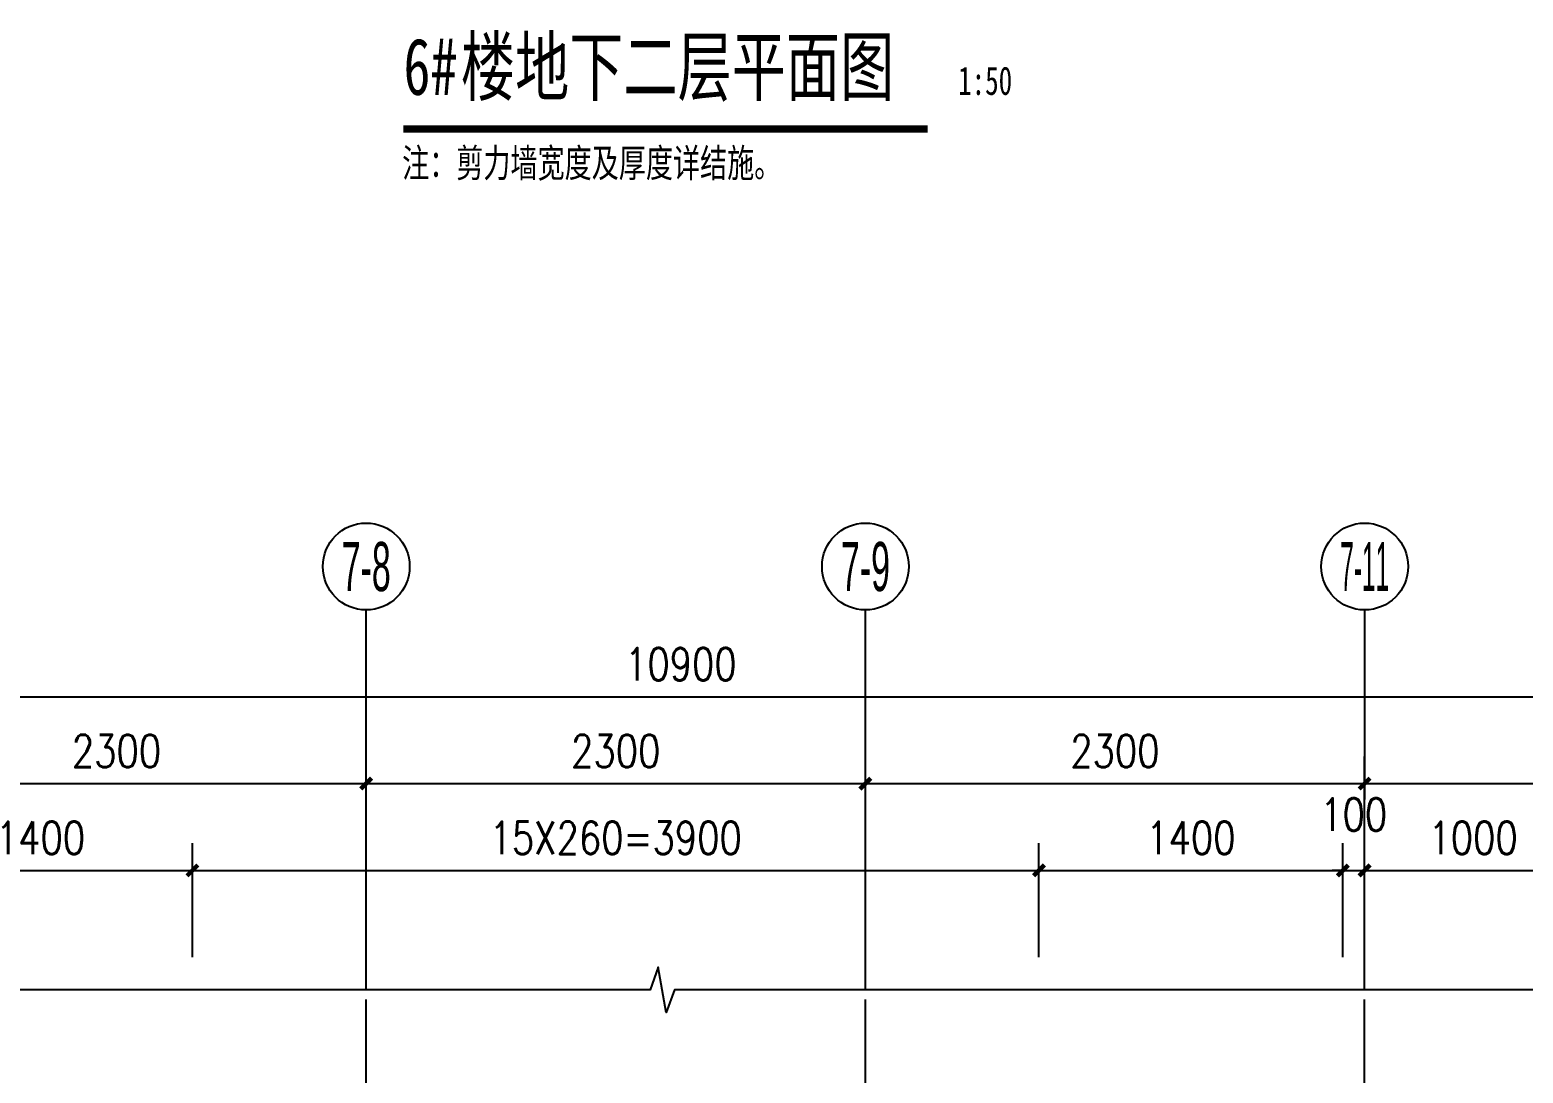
# Model space of a CAD drawing. Extents: x 718358 to 1668613, y -348838 to -159582.
# Drawn here: x 726164 to 733043, y -188436 to -183630 of the extents above; entities that cross this region are included whole.
import ezdxf
from ezdxf.enums import TextEntityAlignment as Align

# ---------------------------------------------------------------- set-up
doc = ezdxf.new("R2010")
doc.units = 0
doc.header["$LTSCALE"] = 1000
doc.linetypes.add('DOTE', pattern=[2.42, 2, -0.2, 0.02, -0.2])
for name, color, linetype in [('建-尺寸', 73, 'Continuous'), ('建-符号', 3, 'Continuous'), ('建-符号说明', 7, 'Continuous'), ('建-轴标', 3, 'Continuous'), ('建-轴网', 14, 'DOTE')]:
    doc.layers.add(name, color=color, linetype=linetype)
doc.styles.add('_TCH_AXIS', font='gt宽度调整.shx', dxfattribs={"bigfont": 'gt国标汉字.shx'})
doc.styles.add('DIM_FONT', font='SIMPLEX.shx', dxfattribs={"width": 0.8, "bigfont": 'GBCBIG.shx'})
doc.styles.add('黑体字', font='simhei.ttf', dxfattribs={"width": 0.7})
doc.dimstyles.new('DIMN50', dxfattribs={"dimscale": 0.5, "dimtxt": 300, "dimasz": 100, "dimexe": 250, "dimexo": 300, "dimgap": 150, "dimtad": 1, "dimdec": 0, "dimzin": 0, "dimdsep": 46, "dimtxsty": 'DIM_FONT', "dimblk": 'ARCHTICK', "dimcen": 0.09, "dimdle": 1, "dimclrt": 7, "dimazin": 2, "dimtfac": 1, "dimtdec": 0, "dimtix": 1, "dimtmove": 2, "dimatfit": 3, "dimldrblk": 'ARCHTICK', "dimfxl": 1, "dimtolj": 1, "dimtzin": 0, "dimarcsym": 0})

# ---------------------------------------------------------------- blocks, each defined once
blk = doc.blocks.new('_ArchTick')
at = {"color": 0, "linetype": 'ByBlock', "const_width": 0.4}
blk.add_lwpolyline([(-0.5, -0.5), (0.5, 0.5)], dxfattribs=at)
blk = doc.blocks.new('*D1080')
at = {"layer": 'Defpoints', "color": 0, "transparency": 16777216}
for p in [(734613.1, -186702.4), (723712.8, -187873.7), (734613.1, -187873.7)]:
    blk.add_point(p, dxfattribs=at)
at = {"layer": '建-尺寸', "color": 0, "lineweight": -2, "transparency": 16777216}
for p, q in [((723712.8, -187723.7), (723712.8, -186577.4)), ((734613.1, -187723.7), (734613.1, -186577.4)), ((723712.3, -186702.4), (734613.6, -186702.4))]:
    blk.add_line(p, q, dxfattribs=at)
at = {"layer": '建-尺寸', "color": 0, "lineweight": -2, "transparency": 16777216, "xscale": 50, "yscale": 50, "zscale": 50, "rotation": 180}
blk.add_blockref('_ArchTick', (723712.8, -186702.4), dxfattribs=at)
at = {"layer": '建-尺寸', "color": 0, "lineweight": -2, "transparency": 16777216, "xscale": 50, "yscale": 50, "zscale": 50}
blk.add_blockref('_ArchTick', (734613.1, -186702.4), dxfattribs=at)
at = {"layer": '建-尺寸', "color": 7, "transparency": 16777216, "insert": (729162.9, -186552.4), "char_height": 150, "attachment_point": 5, "style": 'DIM_FONT'}
blk.add_mtext('\\A1;10900', dxfattribs=at)
blk = doc.blocks.new('*D1082')
at = {"layer": 'Defpoints', "color": 0, "transparency": 16777216}
for p in [(733312.8, -187502.4), (732312.9, -188052.4), (733312.8, -188052.4)]:
    blk.add_point(p, dxfattribs=at)
at = {"layer": '建-尺寸', "color": 0, "lineweight": -2, "transparency": 16777216}
for p, q in [((732312.9, -187902.4), (732312.9, -187377.4)), ((733312.8, -187902.4), (733312.8, -187377.4)), ((732312.4, -187502.4), (733313.3, -187502.4))]:
    blk.add_line(p, q, dxfattribs=at)
at = {"layer": '建-尺寸', "color": 0, "lineweight": -2, "transparency": 16777216, "xscale": 50, "yscale": 50, "zscale": 50, "rotation": 180}
blk.add_blockref('_ArchTick', (732312.9, -187502.4), dxfattribs=at)
at = {"layer": '建-尺寸', "color": 0, "lineweight": -2, "transparency": 16777216, "xscale": 50, "yscale": 50, "zscale": 50}
blk.add_blockref('_ArchTick', (733312.8, -187502.4), dxfattribs=at)
at = {"layer": '建-尺寸', "color": 7, "transparency": 16777216, "insert": (732812.9, -187352.4), "char_height": 150, "attachment_point": 5, "style": 'DIM_FONT'}
blk.add_mtext('\\A1;1000', dxfattribs=at)
blk = doc.blocks.new('*D1083')
at = {"layer": 'Defpoints', "color": 0, "transparency": 16777216}
for p in [(732312.9, -187502.4), (732212.8, -188052.4), (732312.9, -188052.4)]:
    blk.add_point(p, dxfattribs=at)
at = {"layer": '建-尺寸', "color": 0, "lineweight": -2, "transparency": 16777216}
for p, q in [((732212.8, -187902.4), (732212.8, -187377.4)), ((732312.9, -187902.4), (732312.9, -187377.4)), ((732212.8, -187502.4), (732162.8, -187502.4)), ((732212.8, -187502.4), (732312.9, -187502.4)), ((732312.9, -187502.4), (732362.9, -187502.4))]:
    blk.add_line(p, q, dxfattribs=at)
at = {"layer": '建-尺寸', "color": 0, "lineweight": -2, "transparency": 16777216, "xscale": 50, "yscale": 50, "zscale": 50}
blk.add_blockref('_ArchTick', (732212.8, -187502.4), dxfattribs=at)
at = {"layer": '建-尺寸', "color": 0, "lineweight": -2, "transparency": 16777216, "xscale": 50, "yscale": 50, "zscale": 50, "rotation": 180}
blk.add_blockref('_ArchTick', (732312.9, -187502.4), dxfattribs=at)
at = {"layer": '建-尺寸', "color": 7, "transparency": 16777216, "insert": (732262.9, -187244.9), "char_height": 150, "attachment_point": 5, "style": 'DIM_FONT'}
blk.add_mtext('\\A1;100', dxfattribs=at)
blk = doc.blocks.new('*D1084')
at = {"layer": 'Defpoints', "color": 0, "transparency": 16777216}
for p in [(732212.8, -187502.4), (730812.8, -188052.4), (732212.8, -188052.4)]:
    blk.add_point(p, dxfattribs=at)
at = {"layer": '建-尺寸', "color": 0, "lineweight": -2, "transparency": 16777216}
for p, q in [((730812.8, -187902.4), (730812.8, -187377.4)), ((732212.8, -187902.4), (732212.8, -187377.4)), ((730812.3, -187502.4), (732213.3, -187502.4))]:
    blk.add_line(p, q, dxfattribs=at)
at = {"layer": '建-尺寸', "color": 0, "lineweight": -2, "transparency": 16777216, "xscale": 50, "yscale": 50, "zscale": 50, "rotation": 180}
blk.add_blockref('_ArchTick', (730812.8, -187502.4), dxfattribs=at)
at = {"layer": '建-尺寸', "color": 0, "lineweight": -2, "transparency": 16777216, "xscale": 50, "yscale": 50, "zscale": 50}
blk.add_blockref('_ArchTick', (732212.8, -187502.4), dxfattribs=at)
at = {"layer": '建-尺寸', "color": 7, "transparency": 16777216, "insert": (731512.8, -187352.4), "char_height": 150, "attachment_point": 5, "style": 'DIM_FONT'}
blk.add_mtext('\\A1;1400', dxfattribs=at)
blk = doc.blocks.new('*D1085')
at = {"layer": 'Defpoints', "color": 0, "transparency": 16777216}
for p in [(730812.8, -187502.4), (726912.8, -188052.4), (730812.8, -188052.4)]:
    blk.add_point(p, dxfattribs=at)
at = {"layer": '建-尺寸', "color": 0, "lineweight": -2, "transparency": 16777216}
for p, q in [((726912.8, -187902.4), (726912.8, -187377.4)), ((730812.8, -187902.4), (730812.8, -187377.4)), ((726912.3, -187502.4), (730813.3, -187502.4))]:
    blk.add_line(p, q, dxfattribs=at)
at = {"layer": '建-尺寸', "color": 0, "lineweight": -2, "transparency": 16777216, "xscale": 50, "yscale": 50, "zscale": 50, "rotation": 180}
blk.add_blockref('_ArchTick', (726912.8, -187502.4), dxfattribs=at)
at = {"layer": '建-尺寸', "color": 0, "lineweight": -2, "transparency": 16777216, "xscale": 50, "yscale": 50, "zscale": 50}
blk.add_blockref('_ArchTick', (730812.8, -187502.4), dxfattribs=at)
at = {"layer": '建-尺寸', "color": 7, "transparency": 16777216, "insert": (728862.8, -187352.4), "char_height": 150, "attachment_point": 5, "style": 'DIM_FONT'}
blk.add_mtext('\\A1;15X260=3900', dxfattribs=at)
blk = doc.blocks.new('*D1086')
at = {"layer": 'Defpoints', "color": 0, "transparency": 16777216}
for p in [(726912.8, -187502.4), (725512.8, -188052.4), (726912.8, -188052.4)]:
    blk.add_point(p, dxfattribs=at)
at = {"layer": '建-尺寸', "color": 0, "lineweight": -2, "transparency": 16777216}
for p, q in [((725512.8, -187902.4), (725512.8, -187377.4)), ((726912.8, -187902.4), (726912.8, -187377.4)), ((725512.3, -187502.4), (726913.3, -187502.4))]:
    blk.add_line(p, q, dxfattribs=at)
at = {"layer": '建-尺寸', "color": 0, "lineweight": -2, "transparency": 16777216, "xscale": 50, "yscale": 50, "zscale": 50, "rotation": 180}
blk.add_blockref('_ArchTick', (725512.8, -187502.4), dxfattribs=at)
at = {"layer": '建-尺寸', "color": 0, "lineweight": -2, "transparency": 16777216, "xscale": 50, "yscale": 50, "zscale": 50}
blk.add_blockref('_ArchTick', (726912.8, -187502.4), dxfattribs=at)
at = {"layer": '建-尺寸', "color": 7, "transparency": 16777216, "insert": (726212.8, -187352.4), "char_height": 150, "attachment_point": 5, "style": 'DIM_FONT'}
blk.add_mtext('\\A1;1400', dxfattribs=at)
blk = doc.blocks.new('*D1088')
at = {"layer": 'Defpoints', "color": 0, "transparency": 16777216}
for p in [(734612.8, -187102.4), (732312.9, -188052.4), (734612.8, -188052.4)]:
    blk.add_point(p, dxfattribs=at)
at = {"layer": '建-尺寸', "color": 0, "lineweight": -2, "transparency": 16777216}
for p, q in [((732312.9, -187902.4), (732312.9, -186977.4)), ((734612.8, -187902.4), (734612.8, -186977.4)), ((732312.4, -187102.4), (734613.3, -187102.4))]:
    blk.add_line(p, q, dxfattribs=at)
at = {"layer": '建-尺寸', "color": 0, "lineweight": -2, "transparency": 16777216, "xscale": 50, "yscale": 50, "zscale": 50, "rotation": 180}
blk.add_blockref('_ArchTick', (732312.9, -187102.4), dxfattribs=at)
at = {"layer": '建-尺寸', "color": 0, "lineweight": -2, "transparency": 16777216, "xscale": 50, "yscale": 50, "zscale": 50}
blk.add_blockref('_ArchTick', (734612.8, -187102.4), dxfattribs=at)
at = {"layer": '建-尺寸', "color": 7, "transparency": 16777216, "insert": (733462.9, -186952.4), "char_height": 150, "attachment_point": 5, "style": 'DIM_FONT'}
blk.add_mtext('\\A1;2300', dxfattribs=at)
blk = doc.blocks.new('*D1089')
at = {"layer": 'Defpoints', "color": 0, "transparency": 16777216}
for p in [(732312.9, -187102.4), (730012.9, -188052.4), (732312.9, -188052.4)]:
    blk.add_point(p, dxfattribs=at)
at = {"layer": '建-尺寸', "color": 0, "lineweight": -2, "transparency": 16777216}
for p, q in [((730012.9, -187902.4), (730012.9, -186977.4)), ((732312.9, -187902.4), (732312.9, -186977.4)), ((730012.4, -187102.4), (732313.4, -187102.4))]:
    blk.add_line(p, q, dxfattribs=at)
at = {"layer": '建-尺寸', "color": 0, "lineweight": -2, "transparency": 16777216, "xscale": 50, "yscale": 50, "zscale": 50, "rotation": 180}
blk.add_blockref('_ArchTick', (730012.9, -187102.4), dxfattribs=at)
at = {"layer": '建-尺寸', "color": 0, "lineweight": -2, "transparency": 16777216, "xscale": 50, "yscale": 50, "zscale": 50}
blk.add_blockref('_ArchTick', (732312.9, -187102.4), dxfattribs=at)
at = {"layer": '建-尺寸', "color": 7, "transparency": 16777216, "insert": (731162.9, -186952.4), "char_height": 150, "attachment_point": 5, "style": 'DIM_FONT'}
blk.add_mtext('\\A1;2300', dxfattribs=at)
blk = doc.blocks.new('*D1090')
at = {"layer": 'Defpoints', "color": 0, "transparency": 16777216}
for p in [(730012.9, -187102.4), (727712.9, -188052.4), (730012.9, -188052.4)]:
    blk.add_point(p, dxfattribs=at)
at = {"layer": '建-尺寸', "color": 0, "lineweight": -2, "transparency": 16777216}
for p, q in [((727712.9, -187902.4), (727712.9, -186977.4)), ((730012.9, -187902.4), (730012.9, -186977.4)), ((727712.4, -187102.4), (730013.4, -187102.4))]:
    blk.add_line(p, q, dxfattribs=at)
at = {"layer": '建-尺寸', "color": 0, "lineweight": -2, "transparency": 16777216, "xscale": 50, "yscale": 50, "zscale": 50, "rotation": 180}
blk.add_blockref('_ArchTick', (727712.9, -187102.4), dxfattribs=at)
at = {"layer": '建-尺寸', "color": 0, "lineweight": -2, "transparency": 16777216, "xscale": 50, "yscale": 50, "zscale": 50}
blk.add_blockref('_ArchTick', (730012.9, -187102.4), dxfattribs=at)
at = {"layer": '建-尺寸', "color": 7, "transparency": 16777216, "insert": (728862.9, -186952.4), "char_height": 150, "attachment_point": 5, "style": 'DIM_FONT'}
blk.add_mtext('\\A1;2300', dxfattribs=at)
blk = doc.blocks.new('*D1091')
at = {"layer": 'Defpoints', "color": 0, "transparency": 16777216}
for p in [(727712.9, -187102.4), (725412.8, -188052.4), (727712.9, -188052.4)]:
    blk.add_point(p, dxfattribs=at)
at = {"layer": '建-尺寸', "color": 0, "lineweight": -2, "transparency": 16777216}
for p, q in [((725412.8, -187902.4), (725412.8, -186977.4)), ((727712.9, -187902.4), (727712.9, -186977.4)), ((725412.3, -187102.4), (727713.4, -187102.4))]:
    blk.add_line(p, q, dxfattribs=at)
at = {"layer": '建-尺寸', "color": 0, "lineweight": -2, "transparency": 16777216, "xscale": 50, "yscale": 50, "zscale": 50, "rotation": 180}
blk.add_blockref('_ArchTick', (725412.8, -187102.4), dxfattribs=at)
at = {"layer": '建-尺寸', "color": 0, "lineweight": -2, "transparency": 16777216, "xscale": 50, "yscale": 50, "zscale": 50}
blk.add_blockref('_ArchTick', (727712.9, -187102.4), dxfattribs=at)
at = {"layer": '建-尺寸', "color": 7, "transparency": 16777216, "insert": (726562.8, -186952.4), "char_height": 150, "attachment_point": 5, "style": 'DIM_FONT'}
blk.add_mtext('\\A1;2300', dxfattribs=at)

msp = doc.modelspace()

# ---------------------------------------------------------------- linework, layer by layer
at = {"layer": '建-符号', "const_width": 35}
msp.add_lwpolyline([(727884.9, -184086.9), (730300.4, -184086.9)], dxfattribs=at)
at = {"layer": '建-符号'}
msp.add_lwpolyline([(735544.6, -188052.4), (729133.3, -188052.4), (729095.1, -188157.4), (729058.1, -187947.4), (729020.8, -188052.4), (722609.5, -188052.4)], dxfattribs=at)
at = {"layer": '建-轴标'}
for p, q in [((727712.8, -188052.4), (727713.3, -186302.4)), ((730012.8, -188052.4), (730013.3, -186302.4)), ((732312.8, -188052.4), (732313.3, -186302.4))]:
    msp.add_line(p, q, dxfattribs=at)
for centre in [(727713.3, -186102.4), (730013.3, -186102.4), (732313.3, -186102.4)]:
    msp.add_circle(centre, 200, dxfattribs=at)
at = {"layer": '建-轴网'}
for p, q in [((727712.8, -194937.3), (727712.8, -188052.4)), ((730012.8, -194937.3), (730012.8, -188052.4)), ((732312.8, -194937.3), (732312.8, -188052.4))]:
    msp.add_line(p, q, dxfattribs=at)

# ---------------------------------------------------------------- texts
at = {"layer": '建-符号', "color": 7, "style": '黑体字', "width": 0.7}
msp.add_text('注：剪力墙宽度及厚度详结施。', height=130.696, dxfattribs=at).set_placement((727878.7, -184308.7))
at = {"layer": '建-符号说明', "style": '黑体字', "width": 0.7}
for s, height, p in [('6#', 261.39, (727884.9, -183929.7)), ('楼地下二层平面图', 261.39, (728149.5, -183929.7)), ('1:50', 130.7, (730440.4, -183929.7))]:
    msp.add_text(s, height=height, dxfattribs=at).set_placement(p)
at = {"layer": '建-轴标', "style": '_TCH_AXIS'}
for s, width, p, p2 in [('7-8', 0.35, (727600.2, -186215.6), (727826.4, -186215.6)), ('7-9', 0.355932, (729900.2, -186215.6), (730126.4, -186215.6)), ('7-11', 0.313433, (732200.2, -186215.6), (732426.4, -186215.6))]:
    msp.add_text(s, height=226.27, dxfattribs=dict(at, width=width)).set_placement(p, p2, align=Align.FIT)

# ---------------------------------------------------------------- dimensions: what is measured, and where the dimension line sits
at = {"layer": '建-尺寸'}
for p1, p2, distance, picture, middle in [((723712.8, -187873.7), (734613.1, -187873.7), 1171.3, '*D1080', (729162.9, -186552.4)), ((725412.8, -188052.4), (727712.9, -188052.4), 950, '*D1091', (726562.8, -186952.4)), ((727712.9, -188052.4), (730012.9, -188052.4), 950, '*D1090', (728862.9, -186952.4)), ((730012.9, -188052.4), (732312.9, -188052.4), 950, '*D1089', (731162.9, -186952.4)), ((732312.9, -188052.4), (734612.8, -188052.4), 950, '*D1088', (733462.9, -186952.4)), ((725512.8, -188052.4), (726912.8, -188052.4), 550, '*D1086', (726212.8, -187352.4)), ((730812.8, -188052.4), (732212.8, -188052.4), 550, '*D1084', (731512.8, -187352.4)), ((732312.9, -188052.4), (733312.8, -188052.4), 550, '*D1082', (732812.9, -187352.4))]:
    dim = msp.add_aligned_dim(p1=p1, p2=p2, distance=distance, dimstyle='DIMN50', dxfattribs=at)
    dim.commit()
    dim.dimension.update_dxf_attribs({"geometry": picture, "text_midpoint": middle})
dim = msp.add_linear_dim(base=(732312.9, -187502.4), p1=(732212.8, -188052.4), p2=(732312.9, -188052.4), angle=0, dimstyle='DIMN50', dxfattribs=at)
dim.commit()
dim.dimension.update_dxf_attribs({"geometry": '*D1083', "text_midpoint": (732262.9, -187244.9), "dimtype": 161})
dim = msp.add_aligned_dim(p1=(726912.8, -188052.4), p2=(730812.8, -188052.4), distance=550, text='15X260=3900', dimstyle='DIMN50', dxfattribs=at)
dim.commit()
dim.dimension.update_dxf_attribs({"geometry": '*D1085', "text_midpoint": (728862.8, -187352.4)})

doc.saveas('drawing.dxf')
